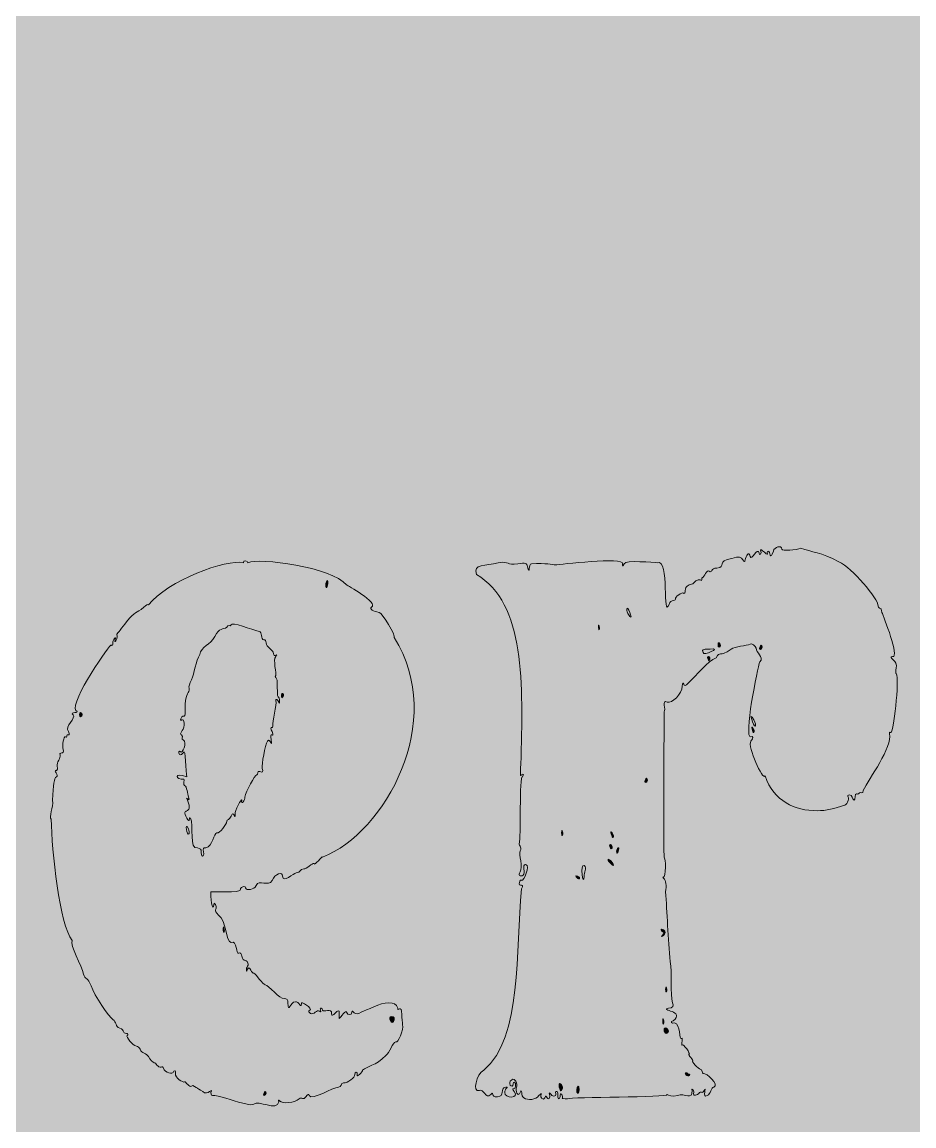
# Model space of a CAD drawing. Header units: centimetres. Extents: x 0.2 to 13.8, y -19.7 to -0.3.
# Drawn here: x 2.387 to 3.789, y -18.82 to -17.084 of the extents above; entities that cross this region are included whole.
import ezdxf

# ---------------------------------------------------------------- set-up
doc = ezdxf.new("R2010")
doc.units = ezdxf.units.CM
doc.header["$MEASUREMENT"] = 0
doc.layers.add('Layer 1', color=7, linetype='Continuous')

# ---------------------------------------------------------------- blocks, each defined once
blk = doc.blocks.new('block 3')
at = {"layer": 'Layer 1', "true_color": 0xe5c49d}
h = blk.add_hatch(color=31, dxfattribs=at)
h.dxf.hatch_style = 2
h.paths.add_polyline_path([(13.7855, -19.7225), (0.1845, -19.7225), (0.1845, -0.2925), (13.7855, -0.2925)])
blk = doc.blocks.new('block 4')
at = {"layer": 'Layer 1', "true_color": 0x6f3415}
h = blk.add_hatch(color=36, dxfattribs=at)
h.dxf.hatch_style = 2
edge = h.paths.add_edge_path()
edge.add_spline(control_points=[(2.8676, -17.9675), (2.8676, -17.9642), (2.8676, -17.9609), (2.8664, -17.9625), (2.8629, -17.9658), (2.8641, -17.9824), (2.8676, -17.9675)], knot_values=[0, 0, 0, 0, 1, 1, 1, 2, 2, 2, 2], degree=3, periodic=1)
h = blk.add_hatch(color=36, dxfattribs=at)
h.dxf.hatch_style = 2
edge = h.paths.add_edge_path()
edge.add_spline(control_points=[(3.3383, -18.0057), (3.3371, -18.0073), (3.3371, -18.0106), (3.3395, -18.014), (3.3502, -18.0322), (3.3407, -18.004), (3.3383, -18.0057)], knot_values=[0, 0, 0, 0, 1, 1, 1, 2, 2, 2, 2], degree=3, periodic=1)
h = blk.add_hatch(color=36, dxfattribs=at)
h.dxf.hatch_style = 2
edge = h.paths.add_edge_path()
edge.add_spline(control_points=[(2.6933, -18.3592), (2.6969, -18.3609), (2.7087, -18.3459), (2.7087, -18.341), (2.7087, -18.3376), (2.7135, -18.3393), (2.7158, -18.3327), (2.7194, -18.321), (2.7218, -18.3426), (2.7218, -18.3293), (2.7206, -18.326), (2.7324, -18.3028), (2.7324, -18.3078), (2.7301, -18.3161), (2.7384, -18.3078), (2.7372, -18.3028), (2.7384, -18.2945), (2.7526, -18.2679), (2.7562, -18.2679), (2.7574, -18.2679), (2.7574, -18.2663), (2.7574, -18.2646), (2.7574, -18.258), (2.768, -18.2696), (2.7645, -18.258), (2.7633, -18.2513), (2.7692, -18.2214), (2.7728, -18.2148), (2.7763, -18.2082), (2.7811, -18.2281), (2.7787, -18.2131), (2.7751, -18.1965), (2.7846, -18.2131), (2.7799, -18.1999), (2.7751, -18.1899), (2.7822, -18.1965), (2.7811, -18.1899), (2.7799, -18.1866), (2.7882, -18.155), (2.7858, -18.1517), (2.7846, -18.1467), (2.7894, -18.1501), (2.7905, -18.1534), (2.7929, -18.16), (2.7917, -18.1451), (2.7894, -18.1451), (2.787, -18.1418), (2.7894, -18.1202), (2.787, -18.1169), (2.7846, -18.1135), (2.7846, -18.1119), (2.7858, -18.1119), (2.787, -18.1102), (2.7811, -18.0853), (2.7858, -18.082), (2.7905, -18.0737), (2.7822, -18.0853), (2.7822, -18.077), (2.7822, -18.072), (2.7704, -18.0671), (2.7704, -18.0604), (2.7704, -18.0571), (2.7692, -18.0555), (2.7668, -18.0555), (2.7621, -18.0555), (2.7645, -18.0422), (2.7597, -18.0422), (2.7479, -18.0405), (2.7158, -18.0256), (2.7158, -18.0322), (2.7135, -18.0355), (2.7111, -18.0306), (2.7087, -18.0355), (2.7028, -18.0405), (2.6969, -18.0355), (2.6898, -18.0505), (2.6827, -18.0638), (2.6684, -18.0654), (2.6661, -18.0787), (2.6601, -18.0886), (2.6578, -18.1086), (2.653, -18.1185), (2.6507, -18.1235), (2.6483, -18.1301), (2.6495, -18.1318), (2.6507, -18.1401), (2.6435, -18.1384), (2.6435, -18.1567), (2.6435, -18.1882), (2.6412, -18.1683), (2.6364, -18.1799), (2.6352, -18.1816), (2.6364, -18.1833), (2.6376, -18.1816), (2.6423, -18.1783), (2.6435, -18.1932), (2.6388, -18.1982), (2.6352, -18.2032), (2.6352, -18.2048), (2.6376, -18.2048), (2.6412, -18.2082), (2.6364, -18.2131), (2.64, -18.2131), (2.6471, -18.2165), (2.6388, -18.2364), (2.6352, -18.2314), (2.6317, -18.2281), (2.6329, -18.243), (2.64, -18.2331), (2.6447, -18.2231), (2.6435, -18.2646), (2.6459, -18.2712), (2.6246, -18.2629), (2.6281, -18.2762), (2.6412, -18.2746), (2.6435, -18.2746), (2.6388, -18.2845), (2.6423, -18.2845), (2.6459, -18.2862), (2.6471, -18.2978), (2.6483, -18.3028), (2.653, -18.3144), (2.6412, -18.2978), (2.6471, -18.3078), (2.6566, -18.3343), (2.6352, -18.3161), (2.6459, -18.336), (2.6518, -18.3459), (2.6483, -18.3327), (2.6518, -18.336), (2.6566, -18.3459), (2.6495, -18.3874), (2.6625, -18.3825), (2.6661, -18.3841), (2.6696, -18.3858), (2.6684, -18.3874), (2.6673, -18.3974), (2.6744, -18.399), (2.672, -18.3891), (2.6708, -18.3841), (2.672, -18.3825), (2.6756, -18.3825), (2.6874, -18.3808), (2.6874, -18.3592), (2.6933, -18.3592)], knot_values=[0, 0, 0, 0, 1, 1, 1, 2, 2, 2, 3, 3, 3, 4, 4, 4, 5, 5, 5, 6, 6, 6, 7, 7, 7, 8, 8, 8, 9, 9, 9, 10, 10, 10, 11, 11, 11, 12, 12, 12, 13, 13, 13, 14, 14, 14, 15, 15, 15, 16, 16, 16, 17, 17, 17, 18, 18, 18, 19, 19, 19, 20, 20, 20, 21, 21, 21, 22, 22, 22, 23, 23, 23, 24, 24, 24, 25, 25, 25, 26, 26, 26, 27, 27, 27, 28, 28, 28, 29, 29, 29, 30, 30, 30, 31, 31, 31, 32, 32, 32, 33, 33, 33, 34, 34, 34, 35, 35, 35, 36, 36, 36, 37, 37, 37, 38, 38, 38, 39, 39, 39, 40, 40, 40, 41, 41, 41, 42, 42, 42, 43, 43, 43, 44, 44, 44, 45, 45, 45, 46, 46, 46, 47, 47, 47, 48, 48, 48, 48], degree=3, periodic=1)
h = blk.add_hatch(color=36, dxfattribs=at)
h.dxf.hatch_style = 2
edge = h.paths.add_edge_path()
edge.add_spline(control_points=[(3.2933, -18.0355), (3.2933, -18.0438), (3.2956, -18.0389), (3.2944, -18.0339), (3.2933, -18.0306), (3.2933, -18.0322), (3.2933, -18.0355)], knot_values=[0, 0, 0, 0, 1, 1, 1, 2, 2, 2, 2], degree=3, periodic=1)
h = blk.add_hatch(color=36, dxfattribs=at)
h.dxf.hatch_style = 2
edge = h.paths.add_edge_path()
edge.add_spline(control_points=[(3.4829, -18.0671), (3.4865, -18.0671), (3.4853, -18.0621), (3.4829, -18.0604), (3.4806, -18.0571), (3.4806, -18.0687), (3.4829, -18.0671)], knot_values=[0, 0, 0, 0, 1, 1, 1, 2, 2, 2, 2], degree=3, periodic=1)
h = blk.add_hatch(color=36, dxfattribs=at)
h.dxf.hatch_style = 2
edge = h.paths.add_edge_path()
edge.add_spline(control_points=[(3.4687, -18.0704), (3.4557, -18.0704), (3.4557, -18.0704), (3.458, -18.0754), (3.4569, -18.082), (3.4889, -18.0671), (3.4687, -18.0704)], knot_values=[0, 0, 0, 0, 1, 1, 1, 2, 2, 2, 2], degree=3, periodic=1)
h = blk.add_hatch(color=36, dxfattribs=at)
h.dxf.hatch_style = 2
edge = h.paths.add_edge_path()
edge.add_spline(control_points=[(3.547, -18.0671), (3.5446, -18.072), (3.5505, -18.072), (3.5505, -18.0671), (3.5505, -18.0621), (3.5482, -18.0638), (3.547, -18.0671)], knot_values=[0, 0, 0, 0, 1, 1, 1, 2, 2, 2, 2], degree=3, periodic=1)
h = blk.add_hatch(color=36, dxfattribs=at)
h.dxf.hatch_style = 2
edge = h.paths.add_edge_path()
edge.add_spline(control_points=[(3.4663, -18.082), (3.4628, -18.082), (3.4663, -18.0886), (3.4675, -18.0886), (3.4687, -18.087), (3.4687, -18.0803), (3.4663, -18.082)], knot_values=[0, 0, 0, 0, 1, 1, 1, 2, 2, 2, 2], degree=3, periodic=1)
h = blk.add_hatch(color=36, dxfattribs=at)
h.dxf.hatch_style = 2
edge = h.paths.add_edge_path()
edge.add_spline(control_points=[(2.7965, -18.1401), (2.7941, -18.1384), (2.7941, -18.1451), (2.7953, -18.1467), (2.7965, -18.1467), (2.8, -18.1401), (2.7965, -18.1401)], knot_values=[0, 0, 0, 0, 1, 1, 1, 2, 2, 2, 2], degree=3, periodic=1)
h = blk.add_hatch(color=36, dxfattribs=at)
h.dxf.hatch_style = 2
edge = h.paths.add_edge_path()
edge.add_spline(control_points=[(2.4787, -18.17), (2.4764, -18.17), (2.4764, -18.1766), (2.4787, -18.1766), (2.4823, -18.1766), (2.4823, -18.17), (2.4787, -18.17)], knot_values=[0, 0, 0, 0, 1, 1, 1, 2, 2, 2, 2], degree=3, periodic=1)
h = blk.add_hatch(color=36, dxfattribs=at)
h.dxf.hatch_style = 2
edge = h.paths.add_edge_path()
edge.add_spline(control_points=[(3.5399, -18.1916), (3.541, -18.1899), (3.5399, -18.1866), (3.5375, -18.1816), (3.528, -18.165), (3.5375, -18.1932), (3.5399, -18.1916)], knot_values=[0, 0, 0, 0, 1, 1, 1, 2, 2, 2, 2], degree=3, periodic=1)
h = blk.add_hatch(color=36, dxfattribs=at)
h.dxf.hatch_style = 2
edge = h.paths.add_edge_path()
edge.add_spline(control_points=[(3.5375, -18.2015), (3.5387, -18.1999), (3.5375, -18.1965), (3.5363, -18.1949), (3.5316, -18.1866), (3.5363, -18.2032), (3.5375, -18.2015)], knot_values=[0, 0, 0, 0, 1, 1, 1, 2, 2, 2, 2], degree=3, periodic=1)
h = blk.add_hatch(color=36, dxfattribs=at)
h.dxf.hatch_style = 2
edge = h.paths.add_edge_path()
edge.add_spline(control_points=[(3.3668, -18.2762), (3.3644, -18.2812), (3.3703, -18.2812), (3.3703, -18.2762), (3.3691, -18.2712), (3.3679, -18.2729), (3.3668, -18.2762)], knot_values=[0, 0, 0, 0, 1, 1, 1, 2, 2, 2, 2], degree=3, periodic=1)
h = blk.add_hatch(color=36, dxfattribs=at)
h.dxf.hatch_style = 2
edge = h.paths.add_edge_path()
edge.add_spline(control_points=[(2.6495, -18.3609), (2.6495, -18.3592), (2.6495, -18.3559), (2.6483, -18.3526), (2.6423, -18.3393), (2.6459, -18.3659), (2.6495, -18.3609)], knot_values=[0, 0, 0, 0, 1, 1, 1, 2, 2, 2, 2], degree=3, periodic=1)
h = blk.add_hatch(color=36, dxfattribs=at)
h.dxf.hatch_style = 2
edge = h.paths.add_edge_path()
edge.add_spline(control_points=[(3.317, -18.3659), (3.317, -18.3642), (3.317, -18.3625), (3.3146, -18.3592), (3.3099, -18.3526), (3.3146, -18.3692), (3.317, -18.3659)], knot_values=[0, 0, 0, 0, 1, 1, 1, 2, 2, 2, 2], degree=3, periodic=1)
h = blk.add_hatch(color=36, dxfattribs=at)
h.dxf.hatch_style = 2
edge = h.paths.add_edge_path()
edge.add_spline(control_points=[(3.2352, -18.3592), (3.2352, -18.3675), (3.2387, -18.3609), (3.2364, -18.3576), (3.2364, -18.3542), (3.2352, -18.3542), (3.2352, -18.3592)], knot_values=[0, 0, 0, 0, 1, 1, 1, 2, 2, 2, 2], degree=3, periodic=1)
h = blk.add_hatch(color=36, dxfattribs=at)
h.dxf.hatch_style = 2
edge = h.paths.add_edge_path()
edge.add_spline(control_points=[(3.3134, -18.3841), (3.3158, -18.3841), (3.3146, -18.3775), (3.3122, -18.3775), (3.3087, -18.3775), (3.3122, -18.3841), (3.3134, -18.3841)], knot_values=[0, 0, 0, 0, 1, 1, 1, 2, 2, 2, 2], degree=3, periodic=1)
h = blk.add_hatch(color=36, dxfattribs=at)
h.dxf.hatch_style = 2
edge = h.paths.add_edge_path()
edge.add_spline(control_points=[(3.3241, -18.3825), (3.3229, -18.3841), (3.3217, -18.3858), (3.3217, -18.3874), (3.3217, -18.399), (3.3277, -18.3808), (3.3241, -18.3825)], knot_values=[0, 0, 0, 0, 1, 1, 1, 2, 2, 2, 2], degree=3, periodic=1)
h = blk.add_hatch(color=36, dxfattribs=at)
h.dxf.hatch_style = 2
edge = h.paths.add_edge_path()
edge.add_spline(control_points=[(3.3087, -18.4007), (3.3075, -18.4007), (3.3087, -18.404), (3.311, -18.4057), (3.3229, -18.419), (3.3134, -18.4007), (3.3087, -18.4007)], knot_values=[0, 0, 0, 0, 1, 1, 1, 2, 2, 2, 2], degree=3, periodic=1)
h = blk.add_hatch(color=36, dxfattribs=at)
h.dxf.hatch_style = 2
edge = h.paths.add_edge_path()
edge.add_spline(control_points=[(3.2707, -18.4273), (3.2707, -18.4223), (3.2755, -18.414), (3.2707, -18.4107), (3.2636, -18.4057), (3.2695, -18.4472), (3.2707, -18.4273)], knot_values=[0, 0, 0, 0, 1, 1, 1, 2, 2, 2, 2], degree=3, periodic=1)
h = blk.add_hatch(color=36, dxfattribs=at)
h.dxf.hatch_style = 2
edge = h.paths.add_edge_path()
edge.add_spline(control_points=[(3.2601, -18.4273), (3.2529, -18.4239), (3.2636, -18.4355), (3.2636, -18.4306), (3.2636, -18.4289), (3.2624, -18.4289), (3.2601, -18.4273)], knot_values=[0, 0, 0, 0, 1, 1, 1, 2, 2, 2, 2], degree=3, periodic=1)
h = blk.add_hatch(color=36, dxfattribs=at)
h.dxf.hatch_style = 2
edge = h.paths.add_edge_path()
edge.add_spline(control_points=[(2.704, -18.5152), (2.7052, -18.5152), (2.7052, -18.5119), (2.704, -18.5086), (2.7028, -18.502), (2.7028, -18.5186), (2.704, -18.5152)], knot_values=[0, 0, 0, 0, 1, 1, 1, 2, 2, 2, 2], degree=3, periodic=1)
h = blk.add_hatch(color=36, dxfattribs=at)
h.dxf.hatch_style = 2
edge = h.paths.add_edge_path()
edge.add_spline(control_points=[(3.3917, -18.5119), (3.3917, -18.5169), (3.4, -18.5136), (3.394, -18.5202), (3.3869, -18.5269), (3.4047, -18.5169), (3.3952, -18.5119), (3.3928, -18.5103), (3.3917, -18.5103), (3.3917, -18.5119)], knot_values=[0, 0, 0, 0, 1, 1, 1, 2, 2, 2, 3, 3, 3, 3], degree=3, periodic=1)
h = blk.add_hatch(color=36, dxfattribs=at)
h.dxf.hatch_style = 2
edge = h.paths.add_edge_path()
edge.add_spline(control_points=[(3.4, -18.6032), (3.4, -18.5999), (3.3988, -18.6016), (3.3988, -18.6049), (3.3988, -18.6132), (3.4023, -18.6082), (3.4, -18.6032)], knot_values=[0, 0, 0, 0, 1, 1, 1, 2, 2, 2, 2], degree=3, periodic=1)
h = blk.add_hatch(color=36, dxfattribs=at)
h.dxf.hatch_style = 2
edge = h.paths.add_edge_path()
edge.add_spline(control_points=[(2.9684, -18.648), (2.9648, -18.648), (2.9636, -18.6514), (2.9672, -18.6563), (2.9708, -18.6613), (2.9755, -18.648), (2.9684, -18.648)], knot_values=[0, 0, 0, 0, 1, 1, 1, 2, 2, 2, 2], degree=3, periodic=1)
h = blk.add_hatch(color=36, dxfattribs=at)
h.dxf.hatch_style = 2
edge = h.paths.add_edge_path()
edge.add_spline(control_points=[(3.3952, -18.6597), (3.3964, -18.658), (3.3964, -18.6563), (3.3952, -18.653), (3.394, -18.6464), (3.394, -18.663), (3.3952, -18.6597)], knot_values=[0, 0, 0, 0, 1, 1, 1, 2, 2, 2, 2], degree=3, periodic=1)
h = blk.add_hatch(color=36, dxfattribs=at)
h.dxf.hatch_style = 2
edge = h.paths.add_edge_path()
edge.add_spline(control_points=[(3.4, -18.6746), (3.4047, -18.6746), (3.4035, -18.668), (3.4, -18.6663), (3.3952, -18.663), (3.3952, -18.6746), (3.4, -18.6746)], knot_values=[0, 0, 0, 0, 1, 1, 1, 2, 2, 2, 2], degree=3, periodic=1)
h = blk.add_hatch(color=36, dxfattribs=at)
h.dxf.hatch_style = 2
edge = h.paths.add_edge_path()
edge.add_spline(control_points=[(3.2316, -18.7592), (3.234, -18.7659), (3.234, -18.7675), (3.2364, -18.7609), (3.2375, -18.7542), (3.2293, -18.7493), (3.2316, -18.7592)], knot_values=[0, 0, 0, 0, 1, 1, 1, 2, 2, 2, 2], degree=3, periodic=1)
h = blk.add_hatch(color=36, dxfattribs=at)
h.dxf.hatch_style = 2
edge = h.paths.add_edge_path()
edge.add_spline(control_points=[(3.4332, -18.7377), (3.432, -18.736), (3.4296, -18.736), (3.4296, -18.7377), (3.4308, -18.7443), (3.4426, -18.741), (3.4332, -18.7377)], knot_values=[0, 0, 0, 0, 1, 1, 1, 2, 2, 2, 2], degree=3, periodic=1)
h = blk.add_hatch(color=36, dxfattribs=at)
h.dxf.hatch_style = 2
edge = h.paths.add_edge_path()
edge.add_spline(control_points=[(2.7704, -18.7692), (2.7704, -18.7642), (2.768, -18.7659), (2.7668, -18.7692), (2.7645, -18.7742), (2.7704, -18.7725), (2.7704, -18.7692)], knot_values=[0, 0, 0, 0, 1, 1, 1, 2, 2, 2, 2], degree=3, periodic=1)
h = blk.add_hatch(color=36, dxfattribs=at)
h.dxf.hatch_style = 2
edge = h.paths.add_edge_path()
edge.add_spline(control_points=[(3.2612, -18.7576), (3.2589, -18.7592), (3.2577, -18.7675), (3.2612, -18.7692), (3.2636, -18.7692), (3.2636, -18.7559), (3.2612, -18.7576)], knot_values=[0, 0, 0, 0, 1, 1, 1, 2, 2, 2, 2], degree=3, periodic=1)
at = {"layer": 'Layer 1', "lineweight": 0}
for points, knots in [([(12.861, -0.6696), (12.861, -0.6696), (1.109, -0.6696), (1.109, -0.6696), (0.807, -0.6696), (0.5616, -0.915), (0.5616, -1.2169), (0.5616, -1.2169), (0.5616, -18.7981), (0.5616, -18.7981), (0.5616, -19.1), (0.807, -19.3454), (1.109, -19.3454), (1.109, -19.3454), (12.861, -19.3454), (12.861, -19.3454), (13.163, -19.3454), (13.4084, -19.1), (13.4084, -18.7981), (13.4084, -18.7981), (13.4084, -1.2169), (13.4084, -1.2169), (13.4084, -0.915), (13.163, -0.6696), (12.861, -0.6696)], [0, 0, 0, 0, 1, 1, 1, 2, 2, 2, 3, 3, 3, 4, 4, 4, 5, 5, 5, 6, 6, 6, 7, 7, 7, 8, 8, 8, 8]), ([(3.7521, -18.2015), (3.7509, -18.1999), (3.7509, -18.2015), (3.7509, -18.2032), (3.7556, -18.2248), (3.7189, -18.2729), (3.7094, -18.2928), (3.7094, -18.2961), (3.7082, -18.2961), (3.707, -18.2961), (3.7035, -18.2928), (3.7023, -18.3011), (3.6987, -18.2978), (3.6963, -18.2961), (3.6975, -18.3078), (3.6952, -18.3078), (3.6916, -18.3061), (3.6928, -18.2995), (3.688, -18.2995), (3.6857, -18.2995), (3.6845, -18.3011), (3.6857, -18.3028), (3.688, -18.3061), (3.6833, -18.3161), (3.6786, -18.3161), (3.6655, -18.321), (3.6513, -18.3244), (3.6371, -18.3244), (3.6027, -18.3244), (3.5683, -18.3094), (3.5553, -18.2696), (3.5517, -18.2779), (3.5268, -18.2231), (3.5328, -18.2148), (3.5375, -18.2098), (3.5363, -18.2065), (3.5328, -18.2082), (3.5209, -18.2115), (3.5434, -18.0986), (3.547, -18.0903), (3.5541, -18.082), (3.541, -18.0754), (3.541, -18.0687), (3.541, -18.0654), (3.5339, -18.0604), (3.5316, -18.0621), (3.5268, -18.0654), (3.5067, -18.0654), (3.5019, -18.0704), (3.4829, -18.0837), (3.4841, -18.072), (3.4782, -18.0837), (3.4652, -18.0886), (3.4474, -18.1119), (3.4344, -18.1235), (3.4296, -18.1285), (3.4284, -18.1285), (3.4272, -18.1252), (3.4261, -18.1218), (3.4249, -18.1235), (3.4249, -18.1285), (3.4249, -18.1401), (3.4083, -18.1567), (3.4011, -18.1534), (3.3917, -18.1484), (3.4, -18.1667), (3.3964, -18.1683), (3.3964, -18.238), (3.3952, -18.3293), (3.3964, -18.3974), (3.3988, -18.3974), (3.4, -18.4306), (3.3952, -18.4289), (3.394, -18.4289), (3.394, -18.4289), (3.3952, -18.4306), (3.4, -18.4339), (3.4, -18.4422), (3.3988, -18.4521), (3.4011, -18.482), (3.4023, -18.5269), (3.4059, -18.5617), (3.4094, -18.5783), (3.4059, -18.6132), (3.4094, -18.6265), (3.4118, -18.6314), (3.4106, -18.6348), (3.4035, -18.6348), (3.3881, -18.6381), (3.4308, -18.6397), (3.4106, -18.6547), (3.4059, -18.6563), (3.4071, -18.6597), (3.413, -18.658), (3.4225, -18.6597), (3.4201, -18.6862), (3.4237, -18.6829), (3.4272, -18.6779), (3.4225, -18.6945), (3.4249, -18.6929), (3.4261, -18.6895), (3.4391, -18.7078), (3.4355, -18.7078), (3.4332, -18.7078), (3.4438, -18.7177), (3.4415, -18.7177), (3.4379, -18.7177), (3.4509, -18.731), (3.4533, -18.731), (3.4569, -18.731), (3.4557, -18.7377), (3.458, -18.7377), (3.4628, -18.736), (3.4841, -18.7559), (3.4746, -18.7592), (3.4699, -18.7592), (3.4699, -18.7708), (3.464, -18.7725), (3.4557, -18.7775), (3.464, -18.7559), (3.4592, -18.7642), (3.4569, -18.7708), (3.4533, -18.7642), (3.4509, -18.7692), (3.4497, -18.7708), (3.4415, -18.7742), (3.4426, -18.7692), (3.445, -18.7659), (3.4391, -18.7592), (3.4403, -18.7642), (3.4415, -18.7808), (3.4284, -18.7675), (3.4177, -18.7725), (3.4094, -18.7742), (3.4035, -18.7725), (3.4011, -18.7708), (3.4047, -18.7758), (3.2482, -18.7742), (3.2447, -18.7775), (3.2387, -18.7775), (3.2352, -18.7775), (3.2364, -18.7758), (3.2375, -18.7708), (3.2328, -18.7659), (3.2328, -18.7742), (3.2328, -18.7758), (3.2316, -18.7775), (3.2304, -18.7775), (3.2269, -18.7742), (3.2316, -18.7692), (3.2281, -18.7659), (3.2257, -18.7659), (3.2257, -18.7659), (3.2257, -18.7675), (3.2281, -18.7725), (3.2221, -18.7758), (3.2186, -18.7708), (3.2162, -18.7675), (3.215, -18.7675), (3.2162, -18.7708), (3.2186, -18.7758), (3.2138, -18.7808), (3.2115, -18.7742), (3.2103, -18.7725), (3.2103, -18.7725), (3.2091, -18.7758), (3.2067, -18.7808), (3.2008, -18.7758), (3.2032, -18.7708), (3.2043, -18.7692), (3.202, -18.7692), (3.1996, -18.7725), (3.1949, -18.7791), (3.1818, -18.7808), (3.1759, -18.7758), (3.1711, -18.7742), (3.1735, -18.7592), (3.17, -18.7675), (3.1676, -18.7742), (3.1628, -18.7692), (3.164, -18.7609), (3.1664, -18.7526), (3.1617, -18.7443), (3.1569, -18.7476), (3.1486, -18.7526), (3.1581, -18.7625), (3.1593, -18.7542), (3.1581, -18.7493), (3.164, -18.7509), (3.1628, -18.7576), (3.1628, -18.7642), (3.1545, -18.7592), (3.1605, -18.7659), (3.1711, -18.7775), (3.1439, -18.7775), (3.1462, -18.7675), (3.1451, -18.7609), (3.1534, -18.7592), (3.1474, -18.7592), (3.1368, -18.7609), (3.1474, -18.7742), (3.1344, -18.7742), (3.1226, -18.7758), (3.1297, -18.7642), (3.1237, -18.7708), (3.1154, -18.7791), (3.1131, -18.7609), (3.1059, -18.7642), (3.0941, -18.7692), (3.1012, -18.7377), (3.1131, -18.7327), (3.1735, -18.6812), (3.1628, -18.5435), (3.1723, -18.4472), (3.1783, -18.4372), (3.1664, -18.4455), (3.1688, -18.4372), (3.17, -18.4339), (3.1711, -18.4322), (3.1723, -18.4339), (3.1747, -18.4355), (3.1877, -18.4107), (3.1783, -18.409), (3.1723, -18.409), (3.1794, -18.4223), (3.1747, -18.4256), (3.17, -18.4289), (3.1664, -18.4256), (3.17, -18.4206), (3.1747, -18.414), (3.1676, -18.3924), (3.17, -18.3874), (3.1735, -18.3808), (3.1664, -18.3791), (3.1688, -18.3742), (3.1711, -18.3725), (3.1688, -18.2663), (3.1735, -18.2712), (3.1759, -18.2663), (3.1759, -18.2663), (3.1723, -18.2679), (3.17, -18.2712), (3.17, -18.2679), (3.1711, -18.2513), (3.1747, -18.1252), (3.1783, -17.9974), (3.1012, -17.9526), (3.0953, -17.936), (3.1154, -17.9393), (3.1356, -17.9343), (3.1545, -17.931), (3.1474, -17.9393), (3.1664, -17.936), (3.1783, -17.9343), (3.1806, -17.9343), (3.1818, -17.9409), (3.1854, -17.9542), (3.183, -17.936), (3.1877, -17.936), (3.2115, -17.9343), (3.2198, -17.9376), (3.2257, -17.9376), (3.2304, -17.9376), (3.3348, -17.9243), (3.3312, -17.936), (3.3312, -17.9409), (3.3312, -17.9409), (3.3336, -17.936), (3.3348, -17.9293), (3.381, -17.9343), (3.3857, -17.9343), (3.4059, -17.926), (3.3928, -18.0272), (3.4047, -17.999), (3.4059, -17.9924), (3.4166, -17.9941), (3.4142, -17.9907), (3.413, -17.9891), (3.4249, -17.9791), (3.4272, -17.9824), (3.4332, -17.9808), (3.4237, -17.9708), (3.4415, -17.9675), (3.4438, -17.9658), (3.4486, -17.9592), (3.4533, -17.9609), (3.4545, -17.9625), (3.4557, -17.9625), (3.4557, -17.9609), (3.4557, -17.9592), (3.4557, -17.9575), (3.4569, -17.9575), (3.4592, -17.9575), (3.464, -17.9443), (3.4675, -17.9476), (3.4723, -17.9509), (3.4699, -17.9426), (3.4794, -17.9426), (3.4948, -17.9409), (3.4782, -17.931), (3.5031, -17.9277), (3.5244, -17.9177), (3.5209, -17.9426), (3.5244, -17.9277), (3.5268, -17.9194), (3.5304, -17.9177), (3.5316, -17.9243), (3.5339, -17.9326), (3.5434, -17.9077), (3.5458, -17.9194), (3.5458, -17.9243), (3.5505, -17.9194), (3.5482, -17.9144), (3.5482, -17.9127), (3.5493, -17.9144), (3.5541, -17.9177), (3.5636, -17.926), (3.5553, -17.916), (3.56, -17.916), (3.5636, -17.916), (3.5624, -17.9326), (3.5683, -17.916), (3.5695, -17.9094), (3.5813, -17.9061), (3.5813, -17.9127), (3.5813, -17.916), (3.6051, -17.9144), (3.611, -17.9111), (3.6288, -17.9177), (3.643, -17.9177), (3.6714, -17.9326), (3.6916, -17.9426), (3.7331, -17.9907), (3.7331, -18.0024), (3.7343, -18.009), (3.7379, -18.0024), (3.739, -18.0123), (3.7414, -18.0189), (3.7675, -18.0837), (3.7556, -18.082), (3.7473, -18.082), (3.7651, -18.0886), (3.7615, -18.1003), (3.7604, -18.1036), (3.7604, -18.1086), (3.7615, -18.1086), (3.7663, -18.1169), (3.758, -18.2048), (3.7521, -18.2015)], [0, 0, 0, 0, 1, 1, 1, 2, 2, 2, 3, 3, 3, 4, 4, 4, 5, 5, 5, 6, 6, 6, 7, 7, 7, 8, 8, 8, 9, 9, 9, 10, 10, 10, 11, 11, 11, 12, 12, 12, 13, 13, 13, 14, 14, 14, 15, 15, 15, 16, 16, 16, 17, 17, 17, 18, 18, 18, 19, 19, 19, 20, 20, 20, 21, 21, 21, 22, 22, 22, 23, 23, 23, 24, 24, 24, 25, 25, 25, 26, 26, 26, 27, 27, 27, 28, 28, 28, 29, 29, 29, 30, 30, 30, 31, 31, 31, 32, 32, 32, 33, 33, 33, 34, 34, 34, 35, 35, 35, 36, 36, 36, 37, 37, 37, 38, 38, 38, 39, 39, 39, 40, 40, 40, 41, 41, 41, 42, 42, 42, 43, 43, 43, 44, 44, 44, 45, 45, 45, 46, 46, 46, 47, 47, 47, 48, 48, 48, 49, 49, 49, 50, 50, 50, 51, 51, 51, 52, 52, 52, 53, 53, 53, 54, 54, 54, 55, 55, 55, 56, 56, 56, 57, 57, 57, 58, 58, 58, 59, 59, 59, 60, 60, 60, 61, 61, 61, 62, 62, 62, 63, 63, 63, 64, 64, 64, 65, 65, 65, 66, 66, 66, 67, 67, 67, 68, 68, 68, 69, 69, 69, 70, 70, 70, 71, 71, 71, 72, 72, 72, 73, 73, 73, 74, 74, 74, 75, 75, 75, 76, 76, 76, 77, 77, 77, 78, 78, 78, 79, 79, 79, 80, 80, 80, 81, 81, 81, 82, 82, 82, 83, 83, 83, 84, 84, 84, 85, 85, 85, 86, 86, 86, 87, 87, 87, 88, 88, 88, 89, 89, 89, 90, 90, 90, 91, 91, 91, 92, 92, 92, 93, 93, 93, 94, 94, 94, 95, 95, 95, 96, 96, 96, 97, 97, 97, 98, 98, 98, 99, 99, 99, 100, 100, 100, 101, 101, 101, 102, 102, 102, 103, 103, 103, 104, 104, 104, 105, 105, 105, 106, 106, 106, 107, 107, 107, 108, 108, 108, 109, 109, 109, 110, 110, 110, 111, 111, 111, 112, 112, 112, 113, 113, 113, 114, 114, 114, 115, 115, 115, 116, 116, 116, 116]), ([(2.6886, -18.4721), (2.6886, -18.4687), (2.6886, -18.4687), (2.691, -18.4721), (2.6945, -18.482), (2.6862, -18.4787), (2.6957, -18.4887), (2.7087, -18.497), (2.7064, -18.5302), (2.7158, -18.5318), (2.7253, -18.5269), (2.723, -18.5518), (2.7277, -18.5484), (2.7301, -18.5468), (2.7324, -18.5501), (2.7324, -18.5534), (2.7348, -18.5634), (2.7372, -18.5567), (2.7407, -18.5617), (2.7455, -18.5684), (2.7384, -18.57), (2.7396, -18.575), (2.7396, -18.5816), (2.7419, -18.565), (2.7467, -18.575), (2.7479, -18.5783), (2.7502, -18.58), (2.7514, -18.58), (2.7538, -18.58), (2.7657, -18.5982), (2.7692, -18.5982), (2.774, -18.5982), (2.7929, -18.6215), (2.7988, -18.6198), (2.8036, -18.6198), (2.8048, -18.6215), (2.8048, -18.6265), (2.8059, -18.6447), (2.8083, -18.6248), (2.8166, -18.6248), (2.819, -18.6248), (2.8214, -18.6265), (2.8237, -18.6298), (2.8249, -18.6314), (2.8261, -18.6314), (2.8261, -18.6281), (2.8237, -18.6215), (2.8451, -18.6364), (2.8391, -18.6381), (2.8368, -18.6397), (2.838, -18.6414), (2.8403, -18.6431), (2.8451, -18.6464), (2.851, -18.6364), (2.8546, -18.6397), (2.8593, -18.6431), (2.8534, -18.6348), (2.8569, -18.6348), (2.8581, -18.6348), (2.8593, -18.6364), (2.8593, -18.6381), (2.8605, -18.6414), (2.8747, -18.6348), (2.8735, -18.6431), (2.8724, -18.6547), (2.8866, -18.6298), (2.8854, -18.6431), (2.8854, -18.6447), (2.8854, -18.648), (2.8854, -18.6514), (2.8878, -18.6497), (2.8961, -18.6364), (2.8972, -18.6414), (2.8984, -18.6464), (2.9055, -18.6464), (2.9055, -18.6414), (2.9055, -18.6348), (2.9103, -18.6497), (2.9198, -18.6414), (2.9292, -18.6381), (2.9494, -18.6265), (2.9636, -18.6265), (2.9708, -18.6265), (2.9755, -18.6281), (2.9779, -18.6348), (2.9767, -18.6414), (2.9838, -18.6281), (2.9838, -18.6447), (2.9838, -18.6497), (2.985, -18.658), (2.985, -18.6613), (2.9873, -18.668), (2.9779, -18.6912), (2.9743, -18.6879), (2.9696, -18.6879), (2.9648, -18.7061), (2.9589, -18.7094), (2.9423, -18.726), (2.9292, -18.726), (2.9221, -18.7327), (2.9233, -18.7343), (2.9115, -18.746), (2.9138, -18.7393), (2.915, -18.7343), (2.9091, -18.7343), (2.9103, -18.7393), (2.9103, -18.7443), (2.8984, -18.7526), (2.8925, -18.7526), (2.8866, -18.7526), (2.8901, -18.7592), (2.8842, -18.7592), (2.8759, -18.7592), (2.8427, -18.7808), (2.838, -18.7725), (2.838, -18.7692), (2.8356, -18.7708), (2.8332, -18.7742), (2.8285, -18.7808), (2.8273, -18.7742), (2.8225, -18.7775), (2.8154, -18.7841), (2.7965, -18.7858), (2.7917, -18.7808), (2.7894, -18.7791), (2.7894, -18.7791), (2.7905, -18.7825), (2.7882, -18.7974), (2.7574, -18.7791), (2.7514, -18.7858), (2.749, -18.7874), (2.7443, -18.7874), (2.7407, -18.7858), (2.723, -18.7825), (2.704, -18.7742), (2.6898, -18.7725), (2.6838, -18.7725), (2.6838, -18.7725), (2.6838, -18.7675), (2.6874, -18.7576), (2.6791, -18.7742), (2.6708, -18.7659), (2.6661, -18.7625), (2.6625, -18.7609), (2.6625, -18.7609), (2.6601, -18.7609), (2.6554, -18.7542), (2.653, -18.7576), (2.6507, -18.7609), (2.6435, -18.7493), (2.6423, -18.7509), (2.64, -18.7526), (2.6269, -18.7443), (2.6281, -18.7377), (2.6281, -18.7327), (2.6281, -18.7327), (2.6257, -18.7343), (2.6234, -18.741), (2.6115, -18.736), (2.6091, -18.7294), (2.6091, -18.7277), (2.6068, -18.726), (2.6056, -18.7277), (2.6008, -18.7294), (2.5961, -18.7194), (2.5949, -18.7211), (2.5949, -18.7211), (2.5914, -18.7194), (2.5878, -18.7144), (2.5819, -18.7028), (2.5748, -18.7078), (2.5724, -18.6995), (2.5712, -18.6978), (2.5689, -18.6945), (2.5665, -18.6945), (2.5617, -18.6945), (2.5487, -18.6796), (2.5523, -18.6779), (2.5534, -18.6763), (2.5534, -18.6746), (2.5511, -18.6746), (2.5439, -18.6746), (2.5487, -18.6696), (2.5404, -18.6663), (2.5333, -18.6646), (2.5356, -18.6563), (2.5297, -18.653), (2.5238, -18.6497), (2.5001, -18.6148), (2.4953, -18.5999), (2.4906, -18.5866), (2.4859, -18.5899), (2.4835, -18.5816), (2.4811, -18.5684), (2.461, -18.5352), (2.4657, -18.5285), (2.4456, -18.5036), (2.4337, -18.3874), (2.4325, -18.3376), (2.4289, -18.3343), (2.4361, -18.3194), (2.4349, -18.3078), (2.4361, -18.2829), (2.4372, -18.2729), (2.4408, -18.2712), (2.4456, -18.2696), (2.4349, -18.2596), (2.4408, -18.2613), (2.442, -18.2613), (2.4432, -18.258), (2.442, -18.2546), (2.4408, -18.248), (2.4479, -18.2414), (2.4467, -18.2364), (2.4444, -18.2314), (2.4539, -18.2364), (2.4515, -18.2281), (2.4491, -18.2214), (2.4527, -18.2065), (2.455, -18.2082), (2.4562, -18.2098), (2.4574, -18.2082), (2.4574, -18.2065), (2.4574, -18.2015), (2.4633, -18.2098), (2.4598, -18.1999), (2.4527, -18.1916), (2.4728, -18.1783), (2.4669, -18.1733), (2.461, -18.1683), (2.4787, -18.1716), (2.4716, -18.1667), (2.461, -18.1534), (2.5273, -18.0588), (2.5273, -18.0638), (2.5285, -18.0654), (2.5297, -18.0638), (2.5297, -18.0604), (2.5285, -18.0571), (2.5356, -18.0472), (2.5333, -18.0555), (2.5321, -18.0588), (2.5321, -18.0588), (2.5345, -18.0571), (2.538, -18.0538), (2.5345, -18.0455), (2.5368, -18.0455), (2.5368, -18.0455), (2.5439, -18.0372), (2.5511, -18.0272), (2.5653, -18.009), (2.5653, -18.0156), (2.5783, -18.004), (2.5819, -18.0007), (2.5854, -17.999), (2.5854, -18.0007), (2.6151, -17.9625), (2.7087, -17.9277), (2.7348, -17.9343), (2.7336, -17.9293), (2.7419, -17.931), (2.7419, -17.9343), (2.7597, -17.926), (2.8735, -17.9409), (2.8972, -17.9692), (2.8972, -17.9692), (2.9482, -17.9974), (2.9364, -18.004), (2.9328, -18.0073), (2.9387, -18.0106), (2.9482, -18.0123), (2.953, -18.014), (2.9755, -18.0488), (2.9719, -18.0521), (3.0549, -18.1833), (2.9577, -18.3592), (2.8593, -18.3974), (2.8593, -18.3941), (2.8463, -18.4123), (2.8463, -18.4073), (2.8427, -18.4057), (2.8344, -18.4173), (2.8297, -18.4156), (2.8237, -18.4156), (2.8249, -18.4223), (2.8178, -18.4223), (2.8142, -18.4223), (2.7965, -18.4389), (2.7965, -18.4273), (2.7965, -18.419), (2.7846, -18.4239), (2.7799, -18.4339), (2.7751, -18.4455), (2.7585, -18.4306), (2.755, -18.4422), (2.7526, -18.4488), (2.7384, -18.4505), (2.7384, -18.4455), (2.7384, -18.4438), (2.7372, -18.4438), (2.7348, -18.4438), (2.723, -18.4472), (2.7431, -18.4521), (2.704, -18.4521), (2.704, -18.4521), (2.6838, -18.4521), (2.6838, -18.4521), (2.6827, -18.4571), (2.6862, -18.487), (2.6886, -18.4721)], [0, 0, 0, 0, 1, 1, 1, 2, 2, 2, 3, 3, 3, 4, 4, 4, 5, 5, 5, 6, 6, 6, 7, 7, 7, 8, 8, 8, 9, 9, 9, 10, 10, 10, 11, 11, 11, 12, 12, 12, 13, 13, 13, 14, 14, 14, 15, 15, 15, 16, 16, 16, 17, 17, 17, 18, 18, 18, 19, 19, 19, 20, 20, 20, 21, 21, 21, 22, 22, 22, 23, 23, 23, 24, 24, 24, 25, 25, 25, 26, 26, 26, 27, 27, 27, 28, 28, 28, 29, 29, 29, 30, 30, 30, 31, 31, 31, 32, 32, 32, 33, 33, 33, 34, 34, 34, 35, 35, 35, 36, 36, 36, 37, 37, 37, 38, 38, 38, 39, 39, 39, 40, 40, 40, 41, 41, 41, 42, 42, 42, 43, 43, 43, 44, 44, 44, 45, 45, 45, 46, 46, 46, 47, 47, 47, 48, 48, 48, 49, 49, 49, 50, 50, 50, 51, 51, 51, 52, 52, 52, 53, 53, 53, 54, 54, 54, 55, 55, 55, 56, 56, 56, 57, 57, 57, 58, 58, 58, 59, 59, 59, 60, 60, 60, 61, 61, 61, 62, 62, 62, 63, 63, 63, 64, 64, 64, 65, 65, 65, 66, 66, 66, 67, 67, 67, 68, 68, 68, 69, 69, 69, 70, 70, 70, 71, 71, 71, 72, 72, 72, 73, 73, 73, 74, 74, 74, 75, 75, 75, 76, 76, 76, 77, 77, 77, 78, 78, 78, 79, 79, 79, 80, 80, 80, 81, 81, 81, 82, 82, 82, 83, 83, 83, 84, 84, 84, 85, 85, 85, 86, 86, 86, 87, 87, 87, 88, 88, 88, 89, 89, 89, 90, 90, 90, 91, 91, 91, 92, 92, 92, 93, 93, 93, 94, 94, 94, 95, 95, 95, 96, 96, 96, 97, 97, 97, 98, 98, 98, 99, 99, 99, 100, 100, 100, 101, 101, 101, 102, 102, 102, 103, 103, 103, 103]), ([(2.8676, -17.9675), (2.8676, -17.9642), (2.8676, -17.9609), (2.8664, -17.9625), (2.8629, -17.9658), (2.8641, -17.9824), (2.8676, -17.9675)], [0, 0, 0, 0, 1, 1, 1, 2, 2, 2, 2]), ([(3.3383, -18.0057), (3.3371, -18.0073), (3.3371, -18.0106), (3.3395, -18.014), (3.3502, -18.0322), (3.3407, -18.004), (3.3383, -18.0057)], [0, 0, 0, 0, 1, 1, 1, 2, 2, 2, 2]), ([(2.6933, -18.3592), (2.6969, -18.3609), (2.7087, -18.3459), (2.7087, -18.341), (2.7087, -18.3376), (2.7135, -18.3393), (2.7158, -18.3327), (2.7194, -18.321), (2.7218, -18.3426), (2.7218, -18.3293), (2.7206, -18.326), (2.7324, -18.3028), (2.7324, -18.3078), (2.7301, -18.3161), (2.7384, -18.3078), (2.7372, -18.3028), (2.7384, -18.2945), (2.7526, -18.2679), (2.7562, -18.2679), (2.7574, -18.2679), (2.7574, -18.2663), (2.7574, -18.2646), (2.7574, -18.258), (2.768, -18.2696), (2.7645, -18.258), (2.7633, -18.2513), (2.7692, -18.2214), (2.7728, -18.2148), (2.7763, -18.2082), (2.7811, -18.2281), (2.7787, -18.2131), (2.7751, -18.1965), (2.7846, -18.2131), (2.7799, -18.1999), (2.7751, -18.1899), (2.7822, -18.1965), (2.7811, -18.1899), (2.7799, -18.1866), (2.7882, -18.155), (2.7858, -18.1517), (2.7846, -18.1467), (2.7894, -18.1501), (2.7905, -18.1534), (2.7929, -18.16), (2.7917, -18.1451), (2.7894, -18.1451), (2.787, -18.1418), (2.7894, -18.1202), (2.787, -18.1169), (2.7846, -18.1135), (2.7846, -18.1119), (2.7858, -18.1119), (2.787, -18.1102), (2.7811, -18.0853), (2.7858, -18.082), (2.7905, -18.0737), (2.7822, -18.0853), (2.7822, -18.077), (2.7822, -18.072), (2.7704, -18.0671), (2.7704, -18.0604), (2.7704, -18.0571), (2.7692, -18.0555), (2.7668, -18.0555), (2.7621, -18.0555), (2.7645, -18.0422), (2.7597, -18.0422), (2.7479, -18.0405), (2.7158, -18.0256), (2.7158, -18.0322), (2.7135, -18.0355), (2.7111, -18.0306), (2.7087, -18.0355), (2.7028, -18.0405), (2.6969, -18.0355), (2.6898, -18.0505), (2.6827, -18.0638), (2.6684, -18.0654), (2.6661, -18.0787), (2.6601, -18.0886), (2.6578, -18.1086), (2.653, -18.1185), (2.6507, -18.1235), (2.6483, -18.1301), (2.6495, -18.1318), (2.6507, -18.1401), (2.6435, -18.1384), (2.6435, -18.1567), (2.6435, -18.1882), (2.6412, -18.1683), (2.6364, -18.1799), (2.6352, -18.1816), (2.6364, -18.1833), (2.6376, -18.1816), (2.6423, -18.1783), (2.6435, -18.1932), (2.6388, -18.1982), (2.6352, -18.2032), (2.6352, -18.2048), (2.6376, -18.2048), (2.6412, -18.2082), (2.6364, -18.2131), (2.64, -18.2131), (2.6471, -18.2165), (2.6388, -18.2364), (2.6352, -18.2314), (2.6317, -18.2281), (2.6329, -18.243), (2.64, -18.2331), (2.6447, -18.2231), (2.6435, -18.2646), (2.6459, -18.2712), (2.6246, -18.2629), (2.6281, -18.2762), (2.6412, -18.2746), (2.6435, -18.2746), (2.6388, -18.2845), (2.6423, -18.2845), (2.6459, -18.2862), (2.6471, -18.2978), (2.6483, -18.3028), (2.653, -18.3144), (2.6412, -18.2978), (2.6471, -18.3078), (2.6566, -18.3343), (2.6352, -18.3161), (2.6459, -18.336), (2.6518, -18.3459), (2.6483, -18.3327), (2.6518, -18.336), (2.6566, -18.3459), (2.6495, -18.3874), (2.6625, -18.3825), (2.6661, -18.3841), (2.6696, -18.3858), (2.6684, -18.3874), (2.6673, -18.3974), (2.6744, -18.399), (2.672, -18.3891), (2.6708, -18.3841), (2.672, -18.3825), (2.6756, -18.3825), (2.6874, -18.3808), (2.6874, -18.3592), (2.6933, -18.3592)], [0, 0, 0, 0, 1, 1, 1, 2, 2, 2, 3, 3, 3, 4, 4, 4, 5, 5, 5, 6, 6, 6, 7, 7, 7, 8, 8, 8, 9, 9, 9, 10, 10, 10, 11, 11, 11, 12, 12, 12, 13, 13, 13, 14, 14, 14, 15, 15, 15, 16, 16, 16, 17, 17, 17, 18, 18, 18, 19, 19, 19, 20, 20, 20, 21, 21, 21, 22, 22, 22, 23, 23, 23, 24, 24, 24, 25, 25, 25, 26, 26, 26, 27, 27, 27, 28, 28, 28, 29, 29, 29, 30, 30, 30, 31, 31, 31, 32, 32, 32, 33, 33, 33, 34, 34, 34, 35, 35, 35, 36, 36, 36, 37, 37, 37, 38, 38, 38, 39, 39, 39, 40, 40, 40, 41, 41, 41, 42, 42, 42, 43, 43, 43, 44, 44, 44, 45, 45, 45, 46, 46, 46, 47, 47, 47, 48, 48, 48, 48]), ([(3.2933, -18.0355), (3.2933, -18.0438), (3.2956, -18.0389), (3.2944, -18.0339), (3.2933, -18.0306), (3.2933, -18.0322), (3.2933, -18.0355)], [0, 0, 0, 0, 1, 1, 1, 2, 2, 2, 2]), ([(3.4829, -18.0671), (3.4865, -18.0671), (3.4853, -18.0621), (3.4829, -18.0604), (3.4806, -18.0571), (3.4806, -18.0687), (3.4829, -18.0671)], [0, 0, 0, 0, 1, 1, 1, 2, 2, 2, 2]), ([(3.4687, -18.0704), (3.4557, -18.0704), (3.4557, -18.0704), (3.458, -18.0754), (3.4569, -18.082), (3.4889, -18.0671), (3.4687, -18.0704)], [0, 0, 0, 0, 1, 1, 1, 2, 2, 2, 2]), ([(3.547, -18.0671), (3.5446, -18.072), (3.5505, -18.072), (3.5505, -18.0671), (3.5505, -18.0621), (3.5482, -18.0638), (3.547, -18.0671)], [0, 0, 0, 0, 1, 1, 1, 2, 2, 2, 2]), ([(3.4663, -18.082), (3.4628, -18.082), (3.4663, -18.0886), (3.4675, -18.0886), (3.4687, -18.087), (3.4687, -18.0803), (3.4663, -18.082)], [0, 0, 0, 0, 1, 1, 1, 2, 2, 2, 2]), ([(2.7965, -18.1401), (2.7941, -18.1384), (2.7941, -18.1451), (2.7953, -18.1467), (2.7965, -18.1467), (2.8, -18.1401), (2.7965, -18.1401)], [0, 0, 0, 0, 1, 1, 1, 2, 2, 2, 2]), ([(2.4787, -18.17), (2.4764, -18.17), (2.4764, -18.1766), (2.4787, -18.1766), (2.4823, -18.1766), (2.4823, -18.17), (2.4787, -18.17)], [0, 0, 0, 0, 1, 1, 1, 2, 2, 2, 2]), ([(3.5399, -18.1916), (3.541, -18.1899), (3.5399, -18.1866), (3.5375, -18.1816), (3.528, -18.165), (3.5375, -18.1932), (3.5399, -18.1916)], [0, 0, 0, 0, 1, 1, 1, 2, 2, 2, 2]), ([(3.5375, -18.2015), (3.5387, -18.1999), (3.5375, -18.1965), (3.5363, -18.1949), (3.5316, -18.1866), (3.5363, -18.2032), (3.5375, -18.2015)], [0, 0, 0, 0, 1, 1, 1, 2, 2, 2, 2]), ([(3.3668, -18.2762), (3.3644, -18.2812), (3.3703, -18.2812), (3.3703, -18.2762), (3.3691, -18.2712), (3.3679, -18.2729), (3.3668, -18.2762)], [0, 0, 0, 0, 1, 1, 1, 2, 2, 2, 2]), ([(2.6495, -18.3609), (2.6495, -18.3592), (2.6495, -18.3559), (2.6483, -18.3526), (2.6423, -18.3393), (2.6459, -18.3659), (2.6495, -18.3609)], [0, 0, 0, 0, 1, 1, 1, 2, 2, 2, 2]), ([(3.317, -18.3659), (3.317, -18.3642), (3.317, -18.3625), (3.3146, -18.3592), (3.3099, -18.3526), (3.3146, -18.3692), (3.317, -18.3659)], [0, 0, 0, 0, 1, 1, 1, 2, 2, 2, 2]), ([(3.2352, -18.3592), (3.2352, -18.3675), (3.2387, -18.3609), (3.2364, -18.3576), (3.2364, -18.3542), (3.2352, -18.3542), (3.2352, -18.3592)], [0, 0, 0, 0, 1, 1, 1, 2, 2, 2, 2]), ([(3.3134, -18.3841), (3.3158, -18.3841), (3.3146, -18.3775), (3.3122, -18.3775), (3.3087, -18.3775), (3.3122, -18.3841), (3.3134, -18.3841)], [0, 0, 0, 0, 1, 1, 1, 2, 2, 2, 2]), ([(3.3241, -18.3825), (3.3229, -18.3841), (3.3217, -18.3858), (3.3217, -18.3874), (3.3217, -18.399), (3.3277, -18.3808), (3.3241, -18.3825)], [0, 0, 0, 0, 1, 1, 1, 2, 2, 2, 2]), ([(3.3087, -18.4007), (3.3075, -18.4007), (3.3087, -18.404), (3.311, -18.4057), (3.3229, -18.419), (3.3134, -18.4007), (3.3087, -18.4007)], [0, 0, 0, 0, 1, 1, 1, 2, 2, 2, 2]), ([(3.2707, -18.4273), (3.2707, -18.4223), (3.2755, -18.414), (3.2707, -18.4107), (3.2636, -18.4057), (3.2695, -18.4472), (3.2707, -18.4273)], [0, 0, 0, 0, 1, 1, 1, 2, 2, 2, 2]), ([(3.2601, -18.4273), (3.2529, -18.4239), (3.2636, -18.4355), (3.2636, -18.4306), (3.2636, -18.4289), (3.2624, -18.4289), (3.2601, -18.4273)], [0, 0, 0, 0, 1, 1, 1, 2, 2, 2, 2]), ([(2.704, -18.5152), (2.7052, -18.5152), (2.7052, -18.5119), (2.704, -18.5086), (2.7028, -18.502), (2.7028, -18.5186), (2.704, -18.5152)], [0, 0, 0, 0, 1, 1, 1, 2, 2, 2, 2]), ([(3.3917, -18.5119), (3.3917, -18.5169), (3.4, -18.5136), (3.394, -18.5202), (3.3869, -18.5269), (3.4047, -18.5169), (3.3952, -18.5119), (3.3928, -18.5103), (3.3917, -18.5103), (3.3917, -18.5119)], [0, 0, 0, 0, 1, 1, 1, 2, 2, 2, 3, 3, 3, 3]), ([(3.4, -18.6032), (3.4, -18.5999), (3.3988, -18.6016), (3.3988, -18.6049), (3.3988, -18.6132), (3.4023, -18.6082), (3.4, -18.6032)], [0, 0, 0, 0, 1, 1, 1, 2, 2, 2, 2]), ([(2.9684, -18.648), (2.9648, -18.648), (2.9636, -18.6514), (2.9672, -18.6563), (2.9708, -18.6613), (2.9755, -18.648), (2.9684, -18.648)], [0, 0, 0, 0, 1, 1, 1, 2, 2, 2, 2]), ([(3.3952, -18.6597), (3.3964, -18.658), (3.3964, -18.6563), (3.3952, -18.653), (3.394, -18.6464), (3.394, -18.663), (3.3952, -18.6597)], [0, 0, 0, 0, 1, 1, 1, 2, 2, 2, 2]), ([(3.4, -18.6746), (3.4047, -18.6746), (3.4035, -18.668), (3.4, -18.6663), (3.3952, -18.663), (3.3952, -18.6746), (3.4, -18.6746)], [0, 0, 0, 0, 1, 1, 1, 2, 2, 2, 2]), ([(3.2316, -18.7592), (3.234, -18.7659), (3.234, -18.7675), (3.2364, -18.7609), (3.2375, -18.7542), (3.2293, -18.7493), (3.2316, -18.7592)], [0, 0, 0, 0, 1, 1, 1, 2, 2, 2, 2]), ([(3.4332, -18.7377), (3.432, -18.736), (3.4296, -18.736), (3.4296, -18.7377), (3.4308, -18.7443), (3.4426, -18.741), (3.4332, -18.7377)], [0, 0, 0, 0, 1, 1, 1, 2, 2, 2, 2]), ([(2.7704, -18.7692), (2.7704, -18.7642), (2.768, -18.7659), (2.7668, -18.7692), (2.7645, -18.7742), (2.7704, -18.7725), (2.7704, -18.7692)], [0, 0, 0, 0, 1, 1, 1, 2, 2, 2, 2]), ([(3.2612, -18.7576), (3.2589, -18.7592), (3.2577, -18.7675), (3.2612, -18.7692), (3.2636, -18.7692), (3.2636, -18.7559), (3.2612, -18.7576)], [0, 0, 0, 0, 1, 1, 1, 2, 2, 2, 2])]:
    blk.add_open_spline(points, degree=3, knots=knots, dxfattribs=at)
blk = doc.blocks.new('block 2')
at = {"layer": 'Layer 1'}
for name in ['block 3', 'block 4']:
    blk.add_blockref(name, (0, 0), dxfattribs=at)

msp = doc.modelspace()

# ---------------------------------------------------------------- block references
at = {"layer": 'Layer 1'}
msp.add_blockref('block 2', (0, 0), dxfattribs=at)

doc.saveas('drawing.dxf')
